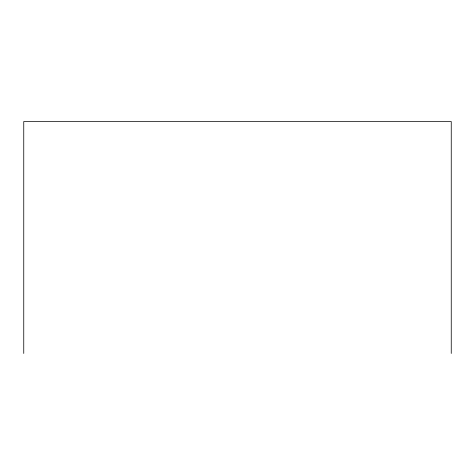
<?xml version="1.0" encoding="UTF-8"?>
<svg xmlns="http://www.w3.org/2000/svg" width="475" height="475" viewBox="0 0 475 475"><rect width="100%" height="100%" fill="white"/><g stroke="black" fill="none" stroke-linecap="round" stroke-linejoin="round"><path stroke-width="0.71" d="M451.25 353.459L451.25 121.541L23.75 121.541L23.75 353.459"/></g></svg>
